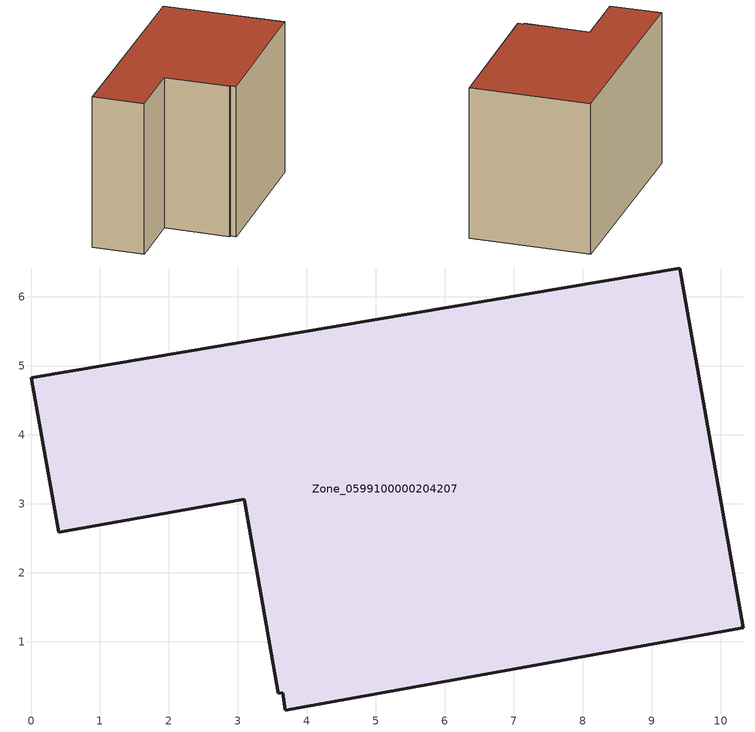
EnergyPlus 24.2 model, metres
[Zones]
Zone_0599100000204207
 floor ground (C_G): 3.09,3.07 0.4,2.59 0,4.83 9.41,6.42 10.33,1.2 3.69,0.01 3.65,0.26 3.59,0.25 z0
 wall outside (C_F): 9.41,6.42 0,4.83 0.4,2.59 3.09,3.07 3.59,0.25 3.65,0.26 3.69,0.01 10.33,1.2 9.41,6.42 z0:6.85
 roof outside (C_R): 3.59,0.25 3.65,0.26 3.69,0.01 10.33,1.2 9.41,6.42 0,4.83 0.4,2.59 3.09,3.07 z6.85
[BUILDING]
Pand.0599100000204207: North Axis=0; Terrain=City; Loads Convergence Tolerance Value=0.04; Temperature Convergence Tolerance Value=0.4; Solar Distribution=FullExterior; Maximum Number of Warmup Days=25; Minimum Number of Warmup Days=1
[Site:Location]
Rotterdam.The.Hague.AP_ZH_NLD Design_Conditions: Latitude=51.96; Longitude=4.45; Time Zone=1; Elevation=-4.5
[SITE:GROUNDTEMPERATURE:BUILDINGSURFACE]
18, 18, 18, 18, 18, 18, 18, 18, 18, 18, 18, 18
[MATERIAL] Thermal Absorptance=0.9; Solar Absorptance=0.7; Visible Absorptance=0.7
Name | Roughness | Thickness | Conductivity | Density | Specific Heat
G.TI.1946 | MediumSmooth | 0.15 | 1 | 540 | 1210
F.TI.1946 | Rough | 0.3 | 0.857143 | 1920 | 840
R.TI.1946 | MediumRough | 0.2 | 0.1 | 1500 | 1000
[CONSTRUCTION]
C_G: G.TI.1946
C_F: F.TI.1946
C_R: R.TI.1946
[ZONE]
Zone_0599100000204207: Type=1; Multiplier=1; Ceiling Height=Autocalculate; Volume=Autocalculate; Floor Area=autocalculate; Part of Total Floor Area=Yes
[ZONEINFILTRATION:DESIGNFLOWRATE]
Infil_Zone_0599100000204207: Zone or ZoneList or Space or SpaceList=Zone_0599100000204207; Schedule=AlwaysOn; Design Flow Rate Calculation Method=Flow/Area; Flow Rate per Floor Area=0.003; Constant Term Coefficient=1; Temperature Term Coefficient=0; Velocity Term Coefficient=0; Velocity Squared Term Coefficient=0
[HVACTEMPLATE:ZONE:IDEALLOADSAIRSYSTEM]
Zone_0599100000204207: Maximum Heating Supply Air Temperature=50; Minimum Cooling Supply Air Temperature=13; Maximum Heating Supply Air Humidity Ratio=0.0156; Minimum Cooling Supply Air Humidity Ratio=0.0077; Heating Limit=NoLimit; Cooling Limit=NoLimit; Dehumidification Control Type=ConstantSensibleHeatRatio; Cooling Sensible Heat Ratio=0.7; Dehumidification Setpoint=60; Humidification Control Type=None; Humidification Setpoint=30; Outdoor Air Method=None; Outdoor Air Flow Rate per Person=0.00944; Outdoor Air Flow Rate per Zone Floor Area=0; Outdoor Air Flow Rate per Zone=0; Demand Controlled Ventilation Type=None; Outdoor Air Economizer Type=NoEconomizer; Heat Recovery Type=None; Sensible Heat Recovery Effectiveness=0.7; Latent Heat Recovery Effectiveness=0.65
[ZONECONTROL:THERMOSTAT]
ThermostatControl_Zone_0599100000204207: Zone or ZoneList=Zone_0599100000204207; Control Type Schedule=DualSetpointControlType; Control 1=Thermostat_Zone_0599100000204207; Temperature Difference Between Cutout And Setpoint=0
[THERMOSTATSETPOINT:DUALSETPOINT]
Thermostat_Zone_0599100000204207: Heating Setpoint Temperature Schedule=HeatingSetpoint_Zone_0599100000204207; Cooling Setpoint Temperature Schedule=CoolingSetpoint_Zone_0599100000204207
[SCHEDULE:COMPACT]
HeatingSetpoint_Zone_0599100000204207: Through: 12/31, For: AllDays, Until: 24:00, 21
CoolingSetpoint_Zone_0599100000204207: Through: 12/31, For: AllDays, Until: 24:00, 24
DualSetpointControlType: Through: 12/31, For: AllDays, Until: 24:00, 4
AlwaysOn: Through: 12/31, For: AllDays, Until: 24:00, 1
